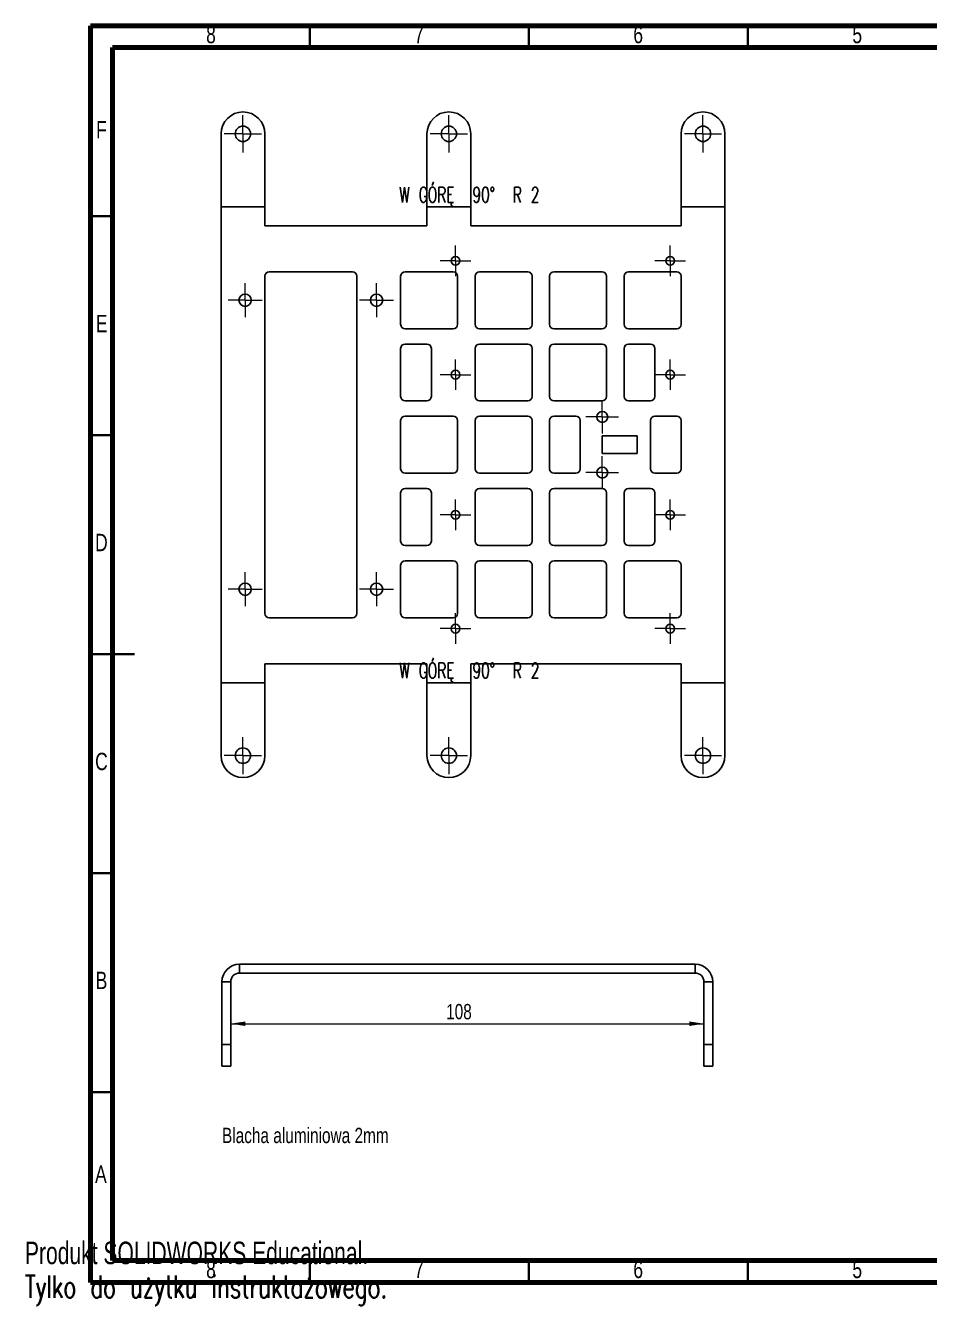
# Model space of a CAD drawing. Header units: millimetres. Extents: x 0 to 415, y 0 to 292.
# Drawn here: x 0.2 to 206.4, y -0.2 to 292 of the extents above; entities that cross this region are included whole.
import ezdxf

# ---------------------------------------------------------------- set-up
doc = ezdxf.new("R2010")
doc.units = ezdxf.units.MM
doc.linetypes.add('CENTERX2', pattern=[20.32, 12.7, -2.54, 2.54, -2.54])
doc.styles.add('SLDTEXTSTYLE0', font='TXT', dxfattribs={"width": 0.75})
doc.styles.add('SLDTEXTSTYLE3', font='TXT', dxfattribs={"width": 0.65625, "bigfont": 'bigfont'})
doc.styles.add('SLDTEXTSTYLE4', font='TXT', dxfattribs={"width": 0.7})
doc.styles.add('SLDTEXTSTYLE5', font='TXT', dxfattribs={"width": 0.7, "bigfont": 'bigfont'})
doc.dimstyles.new('SLDDIMSTYLE0', dxfattribs={"dimtxt": 3.5, "dimasz": 3.302, "dimexe": 0, "dimexo": 0.0625, "dimgap": 0.875, "dimtad": 1, "dimrnd": 1e-09, "dimzin": 12, "dimdsep": 46, "dimtxsty": 'SLDTEXTSTYLE0', "dimsah": 1, "dimcen": 0.09, "dimadec": 0, "dimazin": 3, "dimtfac": 1, "dimtofl": 0, "dimtmove": 0, "dimatfit": 3, "dimfxl": 0, "dimfrac": 2, "dimtolj": 1, "dimtzin": 12, "dimarcsym": 0})

# ---------------------------------------------------------------- blocks, each defined once
blk = doc.blocks.new('SW_CENTERMARKSYMBOL_0')
at = {"color": 0, "linetype": 'Continuous', "lineweight": 0}
for p, q in [((0, 2.5), (0, 3.75)), ((-2.5, 0), (-3.75, 0)), ((0, 0), (-2.5, 0)), ((0, 0), (0, 2.5)), ((0, 0), (0, -2.5)), ((0, 0), (2.5, 0)), ((2.5, 0), (3.75, 0)), ((0, -2.5), (0, -3.75))]:
    blk.add_line(p, q, dxfattribs=at)
blk = doc.blocks.new('SW_CENTERMARKSYMBOL_1')
at = {"color": 0, "linetype": 'Continuous', "lineweight": 0}
for p, q in [((0, 2.5), (0, 3.75)), ((-2.5, 0), (-3.75, 0)), ((0, 0), (-2.5, 0)), ((0, 0), (0, 2.5)), ((0, 0), (0, -2.5)), ((0, 0), (2.5, 0)), ((2.5, 0), (3.75, 0)), ((0, -2.5), (0, -3.75))]:
    blk.add_line(p, q, dxfattribs=at)
blk = doc.blocks.new('SW_CENTERMARKSYMBOL_2')
at = {"color": 0, "linetype": 'Continuous', "lineweight": 0}
for p, q in [((0, 2.5), (0, 3.9)), ((-2.5, 0), (-3.9, 0)), ((0, 0), (-2.5, 0)), ((0, 0), (0, 2.5)), ((0, 0), (0, -2.5)), ((0, 0), (2.5, 0)), ((2.5, 0), (3.9, 0)), ((0, -2.5), (0, -3.9))]:
    blk.add_line(p, q, dxfattribs=at)
blk = doc.blocks.new('SW_CENTERMARKSYMBOL_3')
at = {"color": 0, "linetype": 'Continuous', "lineweight": 0}
for p, q in [((0, 2.5), (0, 3.9)), ((-2.5, 0), (-3.9, 0)), ((0, 0), (-2.5, 0)), ((0, 0), (0, 2.5)), ((0, 0), (0, -2.5)), ((0, 0), (2.5, 0)), ((2.5, 0), (3.9, 0)), ((0, -2.5), (0, -3.9))]:
    blk.add_line(p, q, dxfattribs=at)
blk = doc.blocks.new('SW_CENTERMARKSYMBOL_4')
at = {"color": 0, "linetype": 'Continuous', "lineweight": 0}
for p, q in [((0, 2.5), (0, 3.9)), ((-2.5, 0), (-3.9, 0)), ((0, 0), (-2.5, 0)), ((0, 0), (0, 2.5)), ((0, 0), (0, -2.5)), ((0, 0), (2.5, 0)), ((2.5, 0), (3.9, 0)), ((0, -2.5), (0, -3.9))]:
    blk.add_line(p, q, dxfattribs=at)
blk = doc.blocks.new('SW_CENTERMARKSYMBOL_5')
at = {"color": 0, "linetype": 'Continuous', "lineweight": 0}
for p, q in [((0, 2.5), (0, 3.9)), ((-2.5, 0), (-3.9, 0)), ((0, 0), (-2.5, 0)), ((0, 0), (0, 2.5)), ((0, 0), (0, -2.5)), ((0, 0), (2.5, 0)), ((2.5, 0), (3.9, 0)), ((0, -2.5), (0, -3.9))]:
    blk.add_line(p, q, dxfattribs=at)
blk = doc.blocks.new('SW_CENTERMARKSYMBOL_6')
at = {"color": 0, "linetype": 'Continuous', "lineweight": 0}
for p, q in [((0, 2.5), (0, 3.5)), ((-2.5, 0), (-3.5, 0)), ((0, 0), (-2.5, 0)), ((0, 0), (0, 2.5)), ((0, 0), (0, -2.5)), ((0, 0), (2.5, 0)), ((2.5, 0), (3.5, 0)), ((0, -2.5), (0, -3.5))]:
    blk.add_line(p, q, dxfattribs=at)
blk = doc.blocks.new('SW_CENTERMARKSYMBOL_7')
at = {"color": 0, "linetype": 'Continuous', "lineweight": 0}
for p, q in [((0, 2.5), (0, 3.5)), ((-2.5, 0), (-3.5, 0)), ((0, 0), (-2.5, 0)), ((0, 0), (0, 2.5)), ((0, 0), (0, -2.5)), ((0, 0), (2.5, 0)), ((2.5, 0), (3.5, 0)), ((0, -2.5), (0, -3.5))]:
    blk.add_line(p, q, dxfattribs=at)
blk = doc.blocks.new('SW_CENTERMARKSYMBOL_8')
at = {"color": 0, "linetype": 'Continuous', "lineweight": 0}
for p, q in [((0, 2.5), (0, 3.5)), ((-2.5, 0), (-3.5, 0)), ((0, 0), (-2.5, 0)), ((0, 0), (0, 2.5)), ((0, 0), (0, -2.5)), ((0, 0), (2.5, 0)), ((2.5, 0), (3.5, 0)), ((0, -2.5), (0, -3.5))]:
    blk.add_line(p, q, dxfattribs=at)
blk = doc.blocks.new('SW_CENTERMARKSYMBOL_9')
at = {"color": 0, "linetype": 'Continuous', "lineweight": 0}
for p, q in [((0, 2.5), (0, 3.5)), ((-2.5, 0), (-3.5, 0)), ((0, 0), (-2.5, 0)), ((0, 0), (0, 2.5)), ((0, 0), (0, -2.5)), ((0, 0), (2.5, 0)), ((2.5, 0), (3.5, 0)), ((0, -2.5), (0, -3.5))]:
    blk.add_line(p, q, dxfattribs=at)
blk = doc.blocks.new('SW_CENTERMARKSYMBOL_10')
at = {"color": 0, "linetype": 'Continuous', "lineweight": 0}
for p, q in [((0, 2.5), (0, 3.5)), ((-2.5, 0), (-3.5, 0)), ((0, 0), (-2.5, 0)), ((0, 0), (0, 2.5)), ((0, 0), (0, -2.5)), ((0, 0), (2.5, 0)), ((2.5, 0), (3.5, 0)), ((0, -2.5), (0, -3.5))]:
    blk.add_line(p, q, dxfattribs=at)
blk = doc.blocks.new('SW_CENTERMARKSYMBOL_11')
at = {"color": 0, "linetype": 'Continuous', "lineweight": 0}
for p, q in [((0, 2.5), (0, 3.5)), ((-2.5, 0), (-3.5, 0)), ((0, 0), (-2.5, 0)), ((0, 0), (0, 2.5)), ((0, 0), (0, -2.5)), ((0, 0), (2.5, 0)), ((2.5, 0), (3.5, 0)), ((0, -2.5), (0, -3.5))]:
    blk.add_line(p, q, dxfattribs=at)
blk = doc.blocks.new('SW_CENTERMARKSYMBOL_12')
at = {"color": 0, "linetype": 'Continuous', "lineweight": 0}
for p, q in [((0, 2.5), (0, 3.5)), ((-2.5, 0), (-3.5, 0)), ((0, 0), (-2.5, 0)), ((0, 0), (0, 2.5)), ((0, 0), (0, -2.5)), ((0, 0), (2.5, 0)), ((2.5, 0), (3.5, 0)), ((0, -2.5), (0, -3.5))]:
    blk.add_line(p, q, dxfattribs=at)
blk = doc.blocks.new('SW_CENTERMARKSYMBOL_13')
at = {"color": 0, "linetype": 'Continuous', "lineweight": 0}
for p, q in [((0, 2.5), (0, 3.5)), ((-2.5, 0), (-3.5, 0)), ((0, 0), (-2.5, 0)), ((0, 0), (0, 2.5)), ((0, 0), (0, -2.5)), ((0, 0), (2.5, 0)), ((2.5, 0), (3.5, 0)), ((0, -2.5), (0, -3.5))]:
    blk.add_line(p, q, dxfattribs=at)
blk = doc.blocks.new('SW_CENTERMARKSYMBOL_14')
at = {"color": 0, "linetype": 'Continuous', "lineweight": 0}
for p, q in [((0, 2.5), (0, 4.25)), ((-2.5, 0), (-4.25, 0)), ((0, 0), (-2.5, 0)), ((0, 0), (0, 2.5)), ((0, 0), (0, -2.5)), ((0, 0), (2.5, 0)), ((2.5, 0), (4.25, 0)), ((0, -2.5), (0, -4.25))]:
    blk.add_line(p, q, dxfattribs=at)
blk = doc.blocks.new('SW_CENTERMARKSYMBOL_15')
at = {"color": 0, "linetype": 'Continuous', "lineweight": 0}
for p, q in [((0, 2.5), (0, 4.25)), ((-2.5, 0), (-4.25, 0)), ((0, 0), (-2.5, 0)), ((0, 0), (0, 2.5)), ((0, 0), (0, -2.5)), ((0, 0), (2.5, 0)), ((2.5, 0), (4.25, 0)), ((0, -2.5), (0, -4.25))]:
    blk.add_line(p, q, dxfattribs=at)
blk = doc.blocks.new('SW_CENTERMARKSYMBOL_16')
at = {"color": 0, "linetype": 'Continuous', "lineweight": 0}
for p, q in [((0, 2.5), (0, 4.25)), ((-2.5, 0), (-4.25, 0)), ((0, 0), (-2.5, 0)), ((0, 0), (0, 2.5)), ((0, 0), (0, -2.5)), ((0, 0), (2.5, 0)), ((2.5, 0), (4.25, 0)), ((0, -2.5), (0, -4.25))]:
    blk.add_line(p, q, dxfattribs=at)
blk = doc.blocks.new('SW_CENTERMARKSYMBOL_17')
at = {"color": 0, "linetype": 'Continuous', "lineweight": 0}
for p, q in [((0, 2.5), (0, 4.25)), ((-2.5, 0), (-4.25, 0)), ((0, 0), (-2.5, 0)), ((0, 0), (0, 2.5)), ((0, 0), (0, -2.5)), ((0, 0), (2.5, 0)), ((2.5, 0), (4.25, 0)), ((0, -2.5), (0, -4.25))]:
    blk.add_line(p, q, dxfattribs=at)
blk = doc.blocks.new('SW_CENTERMARKSYMBOL_18')
at = {"color": 0, "linetype": 'Continuous', "lineweight": 0}
for p, q in [((0, 2.5), (0, 4.25)), ((-2.5, 0), (-4.25, 0)), ((0, 0), (-2.5, 0)), ((0, 0), (0, 2.5)), ((0, 0), (0, -2.5)), ((0, 0), (2.5, 0)), ((2.5, 0), (4.25, 0)), ((0, -2.5), (0, -4.25))]:
    blk.add_line(p, q, dxfattribs=at)
blk = doc.blocks.new('SW_CENTERMARKSYMBOL_19')
at = {"color": 0, "linetype": 'Continuous', "lineweight": 0}
for p, q in [((0, 2.5), (0, 4.25)), ((-2.5, 0), (-4.25, 0)), ((0, 0), (-2.5, 0)), ((0, 0), (0, 2.5)), ((0, 0), (0, -2.5)), ((0, 0), (2.5, 0)), ((2.5, 0), (4.25, 0)), ((0, -2.5), (0, -4.25))]:
    blk.add_line(p, q, dxfattribs=at)
blk = doc.blocks.new('_D')
at = {"color": 7, "linetype": 'Continuous', "lineweight": 18}
blk.add_line((46.97, 64.1), (154.97, 64.1), dxfattribs=at)
for points in [[(46.97, 64.1), (50.27, 63.59), (50.27, 64.61)], [(154.97, 64.1), (151.67, 64.61), (151.67, 63.59)]]:
    blk.add_solid(points, dxfattribs=at)
at = {"color": 7, "linetype": 'Continuous', "lineweight": 18, "insert": (96.13, 68.61), "char_height": 3.5, "attachment_point": 1, "style": 'SLDTEXTSTYLE0'}
blk.add_mtext('108', dxfattribs=at)

msp = doc.modelspace()

# ---------------------------------------------------------------- linework, layer by layer
at = {"color": 7, "linetype": 'Continuous', "lineweight": 70}
for p, q in [((15, 5), (15, 292)), ((15, 292), (415, 292)), ((20, 10), (20, 287)), ((20, 287), (410, 287)), ((410, 10), (20, 10)), ((415, 5), (15, 5))]:
    msp.add_line(p, q, dxfattribs=at)
at = {"color": 7, "linetype": 'Continuous', "lineweight": 35}
for p, q in [((65, 287), (65, 292)), ((115, 287), (115, 292)), ((165, 287), (165, 292)), ((20, 248.5), (15, 248.5)), ((20, 198.5), (15, 198.5)), ((15, 148.5), (25, 148.5)), ((20, 148.5), (15, 148.5)), ((20, 98.5), (15, 98.5)), ((20, 48.5), (15, 48.5)), ((65, 10), (65, 5)), ((115, 10), (115, 5)), ((165, 10), (165, 5))]:
    msp.add_line(p, q, dxfattribs=at)
at = {"color": 7, "linetype": 'Continuous', "lineweight": 25}
for p, q in [((44.754, 125.316), (44.754, 267.316)), ((54.754, 267.316), (54.754, 246.316)), ((91.754, 246.316), (91.754, 267.316)), ((101.754, 267.316), (101.754, 246.316)), ((149.754, 246.316), (149.754, 267.316)), ((159.754, 267.316), (159.754, 125.316)), ((54.754, 246.316), (91.754, 246.316)), ((101.754, 246.316), (149.754, 246.316)), ((54.754, 157.816), (54.754, 234.816)), ((55.754, 235.816), (74.754, 235.816)), ((75.754, 234.816), (75.754, 157.816)), ((85.754, 223.816), (85.754, 234.816)), ((86.754, 235.816), (97.754, 235.816)), ((98.754, 234.816), (98.754, 223.816)), ((102.754, 223.816), (102.754, 234.816)), ((103.754, 235.816), (114.754, 235.816)), ((115.754, 234.816), (115.754, 223.816)), ((119.754, 223.816), (119.754, 234.816)), ((120.754, 235.816), (131.754, 235.816)), ((132.754, 234.816), (132.754, 223.816)), ((136.754, 223.816), (136.754, 234.816)), ((137.754, 235.816), (148.754, 235.816)), ((149.754, 234.816), (149.754, 223.816)), ((97.754, 222.816), (86.754, 222.816)), ((114.754, 222.816), (103.754, 222.816)), ((131.754, 222.816), (120.754, 222.816)), ((148.754, 222.816), (137.754, 222.816)), ((86.754, 219.316), (91.756, 219.316)), ((103.754, 219.316), (114.754, 219.316)), ((120.754, 219.316), (131.754, 219.316)), ((137.754, 219.316), (142.756, 219.316)), ((85.754, 207.316), (85.754, 218.316)), ((92.756, 218.316), (92.756, 207.316)), ((102.754, 207.316), (102.754, 218.316)), ((115.754, 218.316), (115.754, 207.316)), ((119.754, 207.316), (119.754, 218.316)), ((132.754, 218.316), (132.754, 207.316)), ((136.754, 207.316), (136.754, 218.316)), ((143.756, 218.316), (143.756, 207.316)), ((91.756, 206.316), (86.754, 206.316)), ((114.754, 206.316), (103.754, 206.316)), ((131.754, 206.316), (120.754, 206.316)), ((142.756, 206.316), (137.754, 206.316)), ((85.754, 190.816), (85.754, 201.816)), ((86.754, 202.816), (97.754, 202.816)), ((98.754, 201.816), (98.754, 190.816)), ((102.754, 190.816), (102.754, 201.816)), ((103.754, 202.816), (114.754, 202.816)), ((115.754, 201.816), (115.754, 190.816)), ((119.754, 190.816), (119.754, 201.816)), ((120.754, 202.816), (125.754, 202.816)), ((126.754, 201.816), (126.754, 190.816)), ((142.754, 190.816), (142.754, 201.816)), ((143.754, 202.816), (148.754, 202.816)), ((149.754, 201.816), (149.754, 190.816)), ((131.754, 194.316), (131.754, 198.316)), ((131.754, 198.316), (139.754, 198.316)), ((139.754, 198.316), (139.754, 194.316)), ((139.754, 194.316), (131.754, 194.316)), ((97.754, 189.816), (86.754, 189.816)), ((114.754, 189.816), (103.754, 189.816)), ((125.754, 189.816), (120.754, 189.816)), ((148.754, 189.816), (143.754, 189.816)), ((85.754, 174.316), (85.754, 185.316)), ((86.754, 186.316), (91.756, 186.316)), ((92.756, 185.316), (92.756, 174.316)), ((102.754, 174.316), (102.754, 185.316)), ((103.754, 186.316), (114.754, 186.316)), ((115.754, 185.316), (115.754, 174.316)), ((119.754, 174.316), (119.754, 185.316)), ((120.754, 186.316), (131.754, 186.316)), ((132.754, 185.316), (132.754, 174.316)), ((136.754, 174.316), (136.754, 185.316)), ((137.754, 186.316), (142.756, 186.316)), ((143.756, 185.316), (143.756, 174.316)), ((91.756, 173.316), (86.754, 173.316)), ((114.754, 173.316), (103.754, 173.316)), ((131.754, 173.316), (120.754, 173.316)), ((142.756, 173.316), (137.754, 173.316)), ((86.754, 169.816), (97.754, 169.816)), ((103.754, 169.816), (114.754, 169.816)), ((120.754, 169.816), (131.754, 169.816)), ((137.754, 169.816), (148.754, 169.816)), ((85.754, 157.816), (85.754, 168.816)), ((98.754, 168.816), (98.754, 157.816)), ((102.754, 157.816), (102.754, 168.816)), ((115.754, 168.816), (115.754, 157.816)), ((119.754, 157.816), (119.754, 168.816)), ((132.754, 168.816), (132.754, 157.816)), ((136.754, 157.816), (136.754, 168.816)), ((149.754, 168.816), (149.754, 157.816)), ((74.754, 156.816), (55.754, 156.816)), ((97.754, 156.816), (86.754, 156.816)), ((114.754, 156.816), (103.754, 156.816)), ((131.754, 156.816), (120.754, 156.816)), ((148.754, 156.816), (137.754, 156.816)), ((91.754, 146.316), (54.754, 146.316)), ((54.754, 146.316), (54.754, 125.316)), ((91.754, 125.316), (91.754, 146.316)), ((149.754, 146.316), (101.754, 146.316)), ((101.754, 146.316), (101.754, 125.316)), ((149.754, 125.316), (149.754, 146.316)), ((48.97, 77.67), (48.97, 75.67)), ((48.97, 77.67), (152.97, 77.67)), ((152.97, 77.67), (152.97, 75.67)), ((44.97, 73.67), (46.97, 73.67)), ((44.97, 59.382), (44.97, 73.67)), ((46.97, 59.382), (46.97, 73.67)), ((48.97, 75.67), (152.97, 75.67)), ((156.97, 73.67), (154.97, 73.67)), ((154.97, 73.67), (154.97, 59.382)), ((156.97, 73.67), (156.97, 59.382)), ((44.97, 54.382), (44.97, 59.382)), ((44.97, 59.382), (46.97, 59.382)), ((46.97, 54.382), (46.97, 59.382)), ((154.97, 59.382), (154.97, 54.382)), ((156.97, 59.382), (154.97, 59.382)), ((156.97, 59.382), (156.97, 54.382)), ((44.97, 54.382), (46.97, 54.382)), ((154.97, 54.382), (156.97, 54.382))]:
    msp.add_line(p, q, dxfattribs=at)
at = {"color": 7, "linetype": 'CENTERX2'}
for p, q in [((44.754, 250.672), (54.754, 250.672)), ((91.754, 250.672), (101.754, 250.672)), ((149.754, 250.672), (159.754, 250.672)), ((54.754, 141.96), (44.754, 141.96)), ((101.754, 141.96), (91.754, 141.96)), ((159.754, 141.96), (149.754, 141.96))]:
    msp.add_line(p, q, dxfattribs=at)
at = {"color": 7, "linetype": 'Continuous', "lineweight": 25}
for centre, radius in [((49.754, 267.316), 1.75), ((96.754, 267.316), 1.75), ((154.754, 267.316), 1.75), ((98.254, 238.316), 1), ((147.254, 238.316), 1), ((50.254, 229.316), 1.4), ((80.254, 229.316), 1.4), ((98.254, 212.316), 1), ((147.254, 212.316), 1), ((131.754, 202.666), 1.25), ((131.754, 189.966), 1.25), ((98.254, 180.316), 1), ((147.254, 180.316), 1), ((50.254, 163.316), 1.4), ((80.254, 163.316), 1.4), ((98.254, 154.316), 1), ((147.254, 154.316), 1), ((49.754, 125.316), 1.75), ((96.754, 125.316), 1.75), ((154.754, 125.316), 1.75)]:
    msp.add_circle(centre, radius, dxfattribs=at)
for centre, radius, start, end in [((49.754, 267.316), 5, 0, 180), ((96.754, 267.316), 5, 0, 180), ((154.754, 267.316), 5, 0, 180), ((55.754, 234.816), 1, 90, 180), ((74.754, 234.816), 1, 0, 90), ((86.754, 234.816), 1, 90, 180), ((97.754, 234.816), 1, 0, 90), ((103.754, 234.816), 1, 90, 180), ((114.754, 234.816), 1, 0, 90), ((120.754, 234.816), 1, 90, 180), ((131.754, 234.816), 1, 0, 90), ((137.754, 234.816), 1, 90, 180), ((148.754, 234.816), 1, 0, 90), ((86.754, 223.816), 1, 180, 270), ((97.754, 223.816), 1, 270, 0), ((103.754, 223.816), 1, 180, 270), ((114.754, 223.816), 1, 270, 0), ((120.754, 223.816), 1, 180, 270), ((131.754, 223.816), 1, 270, 0), ((137.754, 223.816), 1, 180, 270), ((148.754, 223.816), 1, 270, 0), ((86.754, 218.316), 1, 90, 180), ((91.756, 218.316), 1, 360, 90), ((103.754, 218.316), 1, 90, 180), ((114.754, 218.316), 1, 0, 90), ((120.754, 218.316), 1, 90, 180), ((131.754, 218.316), 1, 0, 90), ((137.754, 218.316), 1, 90, 180), ((142.756, 218.316), 1, 0, 90), ((86.754, 207.316), 1, 180, 270), ((91.756, 207.316), 1, 270, 0), ((103.754, 207.316), 1, 180, 270), ((114.754, 207.316), 1, 270, 0), ((120.754, 207.316), 1, 180, 270), ((131.754, 207.316), 1, 270, 0), ((137.754, 207.316), 1, 180, 270), ((142.756, 207.316), 1, 270, 0), ((86.754, 201.816), 1, 90, 180), ((97.754, 201.816), 1, 0, 90), ((103.754, 201.816), 1, 90, 180), ((114.754, 201.816), 1, 0, 90), ((120.754, 201.816), 1, 90, 180), ((125.754, 201.816), 1, 0, 90), ((143.754, 201.816), 1, 90, 180), ((148.754, 201.816), 1, 0, 90), ((86.754, 190.816), 1, 180, 270), ((97.754, 190.816), 1, 270, 0), ((103.754, 190.816), 1, 180, 270), ((114.754, 190.816), 1, 270, 0), ((120.754, 190.816), 1, 180, 270), ((125.754, 190.816), 1, 270, 0), ((143.754, 190.816), 1, 180, 270), ((148.754, 190.816), 1, 270, 0), ((86.754, 185.316), 1, 90, 180), ((91.756, 185.316), 1, 0, 90), ((103.754, 185.316), 1, 90, 180), ((114.754, 185.316), 1, 0, 90), ((120.754, 185.316), 1, 90, 180), ((131.754, 185.316), 1, 0, 90), ((137.754, 185.316), 1, 90, 180), ((142.756, 185.316), 1, 360, 90), ((86.754, 174.316), 1, 180, 270), ((91.756, 174.316), 1, 270, 0), ((103.754, 174.316), 1, 180, 270), ((114.754, 174.316), 1, 270, 0), ((120.754, 174.316), 1, 180, 270), ((131.754, 174.316), 1, 270, 0), ((137.754, 174.316), 1, 180, 270), ((142.756, 174.316), 1, 270, 0), ((86.754, 168.816), 1, 90, 180), ((97.754, 168.816), 1, 0, 90), ((103.754, 168.816), 1, 90, 180), ((114.754, 168.816), 1, 0, 90), ((120.754, 168.816), 1, 90, 180), ((131.754, 168.816), 1, 0, 90), ((137.754, 168.816), 1, 90, 180), ((148.754, 168.816), 1, 0, 90), ((55.754, 157.816), 1, 180, 270), ((74.754, 157.816), 1, 270, 0), ((86.754, 157.816), 1, 180, 270), ((97.754, 157.816), 1, 270, 0), ((103.754, 157.816), 1, 180, 270), ((114.754, 157.816), 1, 270, 0), ((120.754, 157.816), 1, 180, 270), ((131.754, 157.816), 1, 270, 0), ((137.754, 157.816), 1, 180, 270), ((148.754, 157.816), 1, 270, 0), ((49.754, 125.316), 5, 180, 0), ((96.754, 125.316), 5, 180, 0), ((154.754, 125.316), 5, 180, 0), ((48.97, 73.67), 4, 90, 180), ((152.97, 73.67), 4, 0, 90), ((48.97, 73.67), 2, 90, 180), ((152.97, 73.67), 2, 0, 90)]:
    msp.add_arc(centre, radius, start, end, dxfattribs=at)

# ---------------------------------------------------------------- block references
at = {"color": 7, "linetype": 'Continuous', "lineweight": 0}
for name, p in [('SW_CENTERMARKSYMBOL_18', (49.754, 267.316)), ('SW_CENTERMARKSYMBOL_19', (96.754, 267.316)), ('SW_CENTERMARKSYMBOL_17', (154.754, 267.316)), ('SW_CENTERMARKSYMBOL_13', (98.254, 238.316)), ('SW_CENTERMARKSYMBOL_6', (147.254, 238.316)), ('SW_CENTERMARKSYMBOL_3', (50.254, 229.316)), ('SW_CENTERMARKSYMBOL_4', (80.254, 229.316)), ('SW_CENTERMARKSYMBOL_9', (98.254, 212.316)), ('SW_CENTERMARKSYMBOL_7', (147.254, 212.316)), ('SW_CENTERMARKSYMBOL_0', (131.754, 202.666)), ('SW_CENTERMARKSYMBOL_1', (131.754, 189.966)), ('SW_CENTERMARKSYMBOL_12', (98.254, 180.316)), ('SW_CENTERMARKSYMBOL_11', (147.254, 180.316)), ('SW_CENTERMARKSYMBOL_2', (50.254, 163.316)), ('SW_CENTERMARKSYMBOL_5', (80.254, 163.316)), ('SW_CENTERMARKSYMBOL_8', (98.254, 154.316)), ('SW_CENTERMARKSYMBOL_10', (147.254, 154.316)), ('SW_CENTERMARKSYMBOL_15', (49.754, 125.316)), ('SW_CENTERMARKSYMBOL_16', (96.754, 125.316)), ('SW_CENTERMARKSYMBOL_14', (154.754, 125.316))]:
    msp.add_blockref(name, p, dxfattribs=at)

# ---------------------------------------------------------------- texts
for s, insert, char_height, attachment_point, style in [('8', (42.46, 291.973), 3.969, 2, 'SLDTEXTSTYLE0'), ('7', (89.96, 291.973), 3.969, 2, 'SLDTEXTSTYLE0'), ('6', (139.96, 291.973), 3.969, 2, 'SLDTEXTSTYLE0'), ('5', (189.96, 291.973), 3.969, 2, 'SLDTEXTSTYLE0'), ('F', (17.458, 270.223), 3.969, 2, 'SLDTEXTSTYLE0'), ('W GÓRĘ  90\\M+1818B  R 2', (101.45, 255.16), 3.5, 2, 'SLDTEXTSTYLE3'), ('E', (17.508, 225.973), 3.969, 2, 'SLDTEXTSTYLE0'), ('D', (17.453, 175.973), 3.969, 2, 'SLDTEXTSTYLE0'), ('W GÓRĘ  90\\M+1818B  R 2', (101.45, 146.501), 3.5, 2, 'SLDTEXTSTYLE3'), ('C', (17.459, 125.973), 3.969, 2, 'SLDTEXTSTYLE0'), ('B', (17.471, 75.973), 3.969, 2, 'SLDTEXTSTYLE0'), ('Blacha aluminiowa 2mm', (44.972, 40.339), 3.5, 1, 'SLDTEXTSTYLE0'), ('A', (17.34, 31.723), 3.969, 2, 'SLDTEXTSTYLE0'), ('8', (42.46, 9.973), 3.969, 2, 'SLDTEXTSTYLE0'), ('7', (89.96, 9.973), 3.969, 2, 'SLDTEXTSTYLE0'), ('6', (139.96, 9.973), 3.969, 2, 'SLDTEXTSTYLE0'), ('5', (189.96, 9.973), 3.969, 2, 'SLDTEXTSTYLE0')]:
    msp.add_mtext(s, dxfattribs=dict(at, insert=insert, char_height=char_height, attachment_point=attachment_point, style=style))
at = {"color": 7, "linetype": 'Continuous', "char_height": 5.1381, "attachment_point": 1}
for s, insert, style in [('Produkt SOLIDWORKS Educational.', (0, 14.331), 'SLDTEXTSTYLE4'), ('Tylko do użytku instruktażowego.', (0, 6.623), 'SLDTEXTSTYLE5')]:
    msp.add_mtext(s, dxfattribs=dict(at, insert=insert, style=style))

# ---------------------------------------------------------------- dimensions: what is measured, and where the dimension line sits
at = {"color": 7, "linetype": 'Continuous', "lineweight": 18}
dim = msp.add_linear_dim(base=(154.97, 64.1), p1=(46.97, 73.67), p2=(154.97, 73.67), dimstyle='SLDDIMSTYLE0', dxfattribs=at)
dim.commit()
dim.dimension.update_dxf_attribs({"geometry": '_D', "text_midpoint": (100.008, 64.1), "dimtype": 160})

doc.saveas('drawing.dxf')
